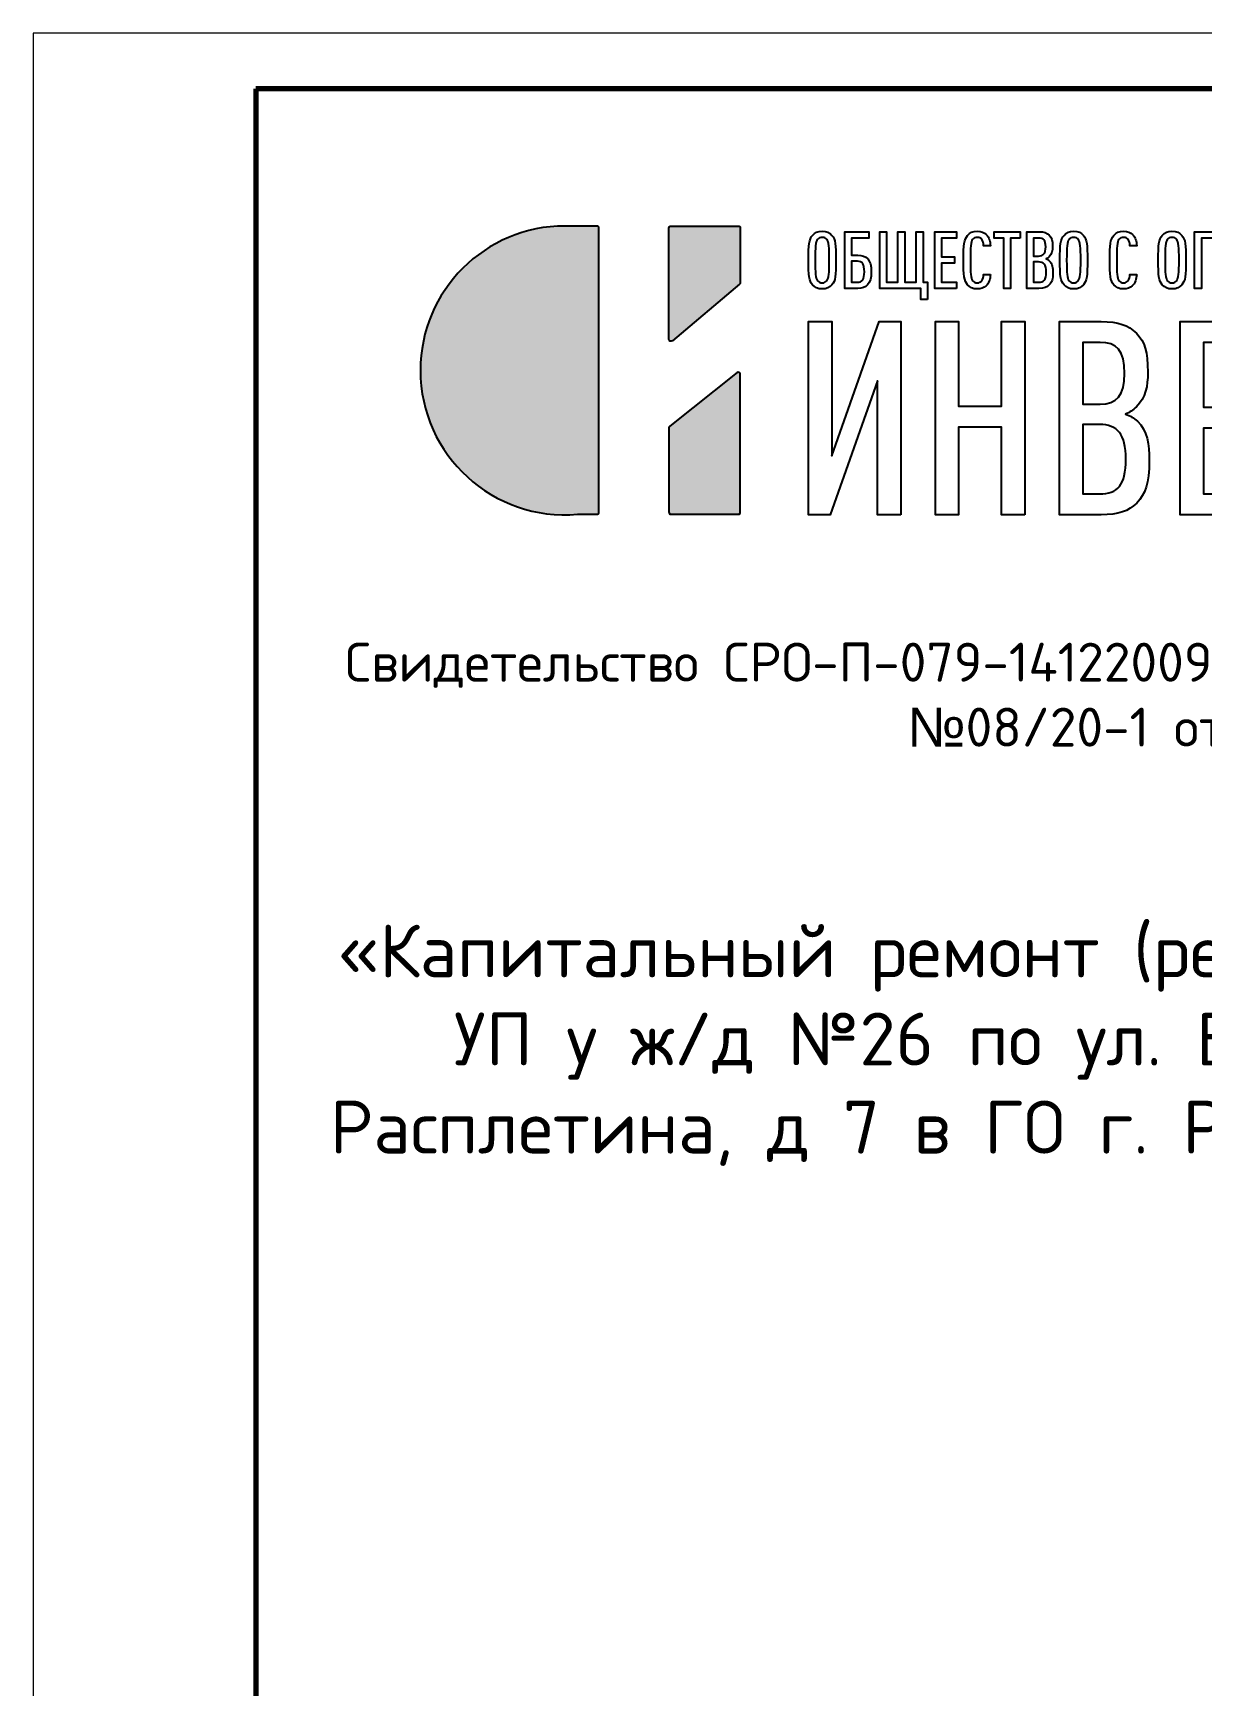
# Model space of a CAD drawing. Header units: millimetres. Extents: x -112426 to 8831, y 1218 to 38707.
# Drawn here: x 1442.4 to 1547.4, y 2418.9 to 2567.4 of the extents above; entities that cross this region are included whole.
import ezdxf

# ---------------------------------------------------------------- set-up
doc = ezdxf.new("R2010")
doc.units = ezdxf.units.MM
doc.layers.add('layer 1', color=7, linetype='Continuous')
doc.layers.add('Основной', color=1, linetype='Continuous', lineweight=60)
doc.layers.add('Размерный', color=4, linetype='Continuous', lineweight=30)
doc.styles.add('-ISOCPEUR-', font='isocpeur.ttf')

# ---------------------------------------------------------------- blocks, each defined once
blk = doc.blocks.new('Лого')
h = blk.add_hatch(color=151)
h.set_gradient(color1=(158, 191, 227), color2=(46, 54, 92), tint=1, name='HEMISPHERICAL')
edge = h.paths.add_edge_path()
edge.add_spline(control_points=[(0.349, 0.494), (-0.191, 0.447), (-0.657, 0.871), (-0.657, 1.415), (-0.657, 1.415), (-0.657, 1.925), (-0.243, 2.339), (0.267, 2.339), (0.267, 2.339), (0.267, 2.339), (0.471, 2.339), (0.471, 2.339), (0.471, 2.339), (0.479, 2.339), (0.485, 2.333), (0.485, 2.325), (0.485, 2.325), (0.485, 2.325), (0.485, 0.508), (0.485, 0.508), (0.485, 0.508), (0.485, 0.5), (0.479, 0.494), (0.471, 0.494), (0.471, 0.494), (0.471, 0.494), (0.35, 0.494), (0.35, 0.494), (0.35, 0.494), (0.35, 0.494), (0.349, 0.494), (0.349, 0.494)], knot_values=[0, 0, 0, 0, 0.111111, 0.111111, 0.111111, 0.111121, 0.222222, 0.222222, 0.222222, 0.222232, 0.333333, 0.333333, 0.333333, 0.333344, 0.444444, 0.444444, 0.444444, 0.444455, 0.555556, 0.555556, 0.555556, 0.555566, 0.666667, 0.666667, 0.666667, 0.666677, 0.777778, 0.777778, 0.777778, 0.777788, 1, 1, 1, 1], degree=3, periodic=0)
edge = h.paths.add_edge_path()
edge.add_spline(control_points=[(0.955, 1.604), (0.955, 1.604), (1.385, 1.966), (1.385, 1.966), (1.385, 1.966), (1.388, 1.969), (1.39, 1.972), (1.39, 1.976), (1.39, 1.976), (1.39, 1.976), (1.39, 2.325), (1.39, 2.325), (1.39, 2.325), (1.39, 2.333), (1.384, 2.339), (1.377, 2.339), (1.377, 2.339), (1.377, 2.339), (0.947, 2.339), (0.947, 2.339), (0.947, 2.339), (0.939, 2.339), (0.933, 2.333), (0.933, 2.325), (0.933, 2.325), (0.933, 2.325), (0.933, 1.614), (0.933, 1.614), (0.933, 1.614), (0.933, 1.609), (0.936, 1.604), (0.941, 1.602), (0.941, 1.602), (0.946, 1.6), (0.951, 1.601), (0.955, 1.604)], knot_values=[0, 0, 0, 0, 0.1, 0.1, 0.1, 0.10001, 0.2, 0.2, 0.2, 0.20001, 0.3, 0.3, 0.3, 0.30001, 0.4, 0.4, 0.4, 0.40001, 0.5, 0.5, 0.5, 0.50001, 0.6, 0.6, 0.6, 0.60001, 0.7, 0.7, 0.7, 0.70001, 0.8, 0.8, 0.8, 0.80001, 1, 1, 1, 1], degree=3, periodic=0)
edge = h.paths.add_edge_path()
edge.add_spline(control_points=[(0.938, 1.059), (0.938, 1.059), (1.369, 1.401), (1.369, 1.401), (1.369, 1.401), (1.373, 1.404), (1.378, 1.405), (1.383, 1.402), (1.383, 1.402), (1.387, 1.4), (1.39, 1.396), (1.39, 1.39), (1.39, 1.39), (1.39, 1.39), (1.39, 0.508), (1.39, 0.508), (1.39, 0.508), (1.39, 0.5), (1.384, 0.494), (1.377, 0.494), (1.377, 0.494), (1.377, 0.494), (0.947, 0.494), (0.947, 0.494), (0.947, 0.494), (0.939, 0.494), (0.933, 0.5), (0.933, 0.508), (0.933, 0.508), (0.933, 0.508), (0.933, 1.049), (0.933, 1.049), (0.933, 1.049), (0.933, 1.053), (0.935, 1.057), (0.938, 1.059)], knot_values=[0, 0, 0, 0, 0.1, 0.1, 0.1, 0.10001, 0.2, 0.2, 0.2, 0.20001, 0.3, 0.3, 0.3, 0.30001, 0.4, 0.4, 0.4, 0.40001, 0.5, 0.5, 0.5, 0.50001, 0.6, 0.6, 0.6, 0.60001, 0.7, 0.7, 0.7, 0.70001, 0.8, 0.8, 0.8, 0.80001, 1, 1, 1, 1], degree=3, periodic=0)
at = {"layer": 'layer 1', "color": 159}
for points, knots in [([(0.349, 0.494), (-0.191, 0.447), (-0.657, 0.871), (-0.657, 1.415), (-0.657, 1.415), (-0.657, 1.925), (-0.243, 2.339), (0.267, 2.339), (0.267, 2.339), (0.267, 2.339), (0.471, 2.339), (0.471, 2.339), (0.471, 2.339), (0.479, 2.339), (0.485, 2.333), (0.485, 2.325), (0.485, 2.325), (0.485, 2.325), (0.485, 0.508), (0.485, 0.508), (0.485, 0.508), (0.485, 0.5), (0.479, 0.494), (0.471, 0.494), (0.471, 0.494), (0.471, 0.494), (0.35, 0.494), (0.35, 0.494), (0.35, 0.494), (0.35, 0.494), (0.349, 0.494), (0.349, 0.494)], [0, 0, 0, 0, 0.111111, 0.111111, 0.111111, 0.111111, 0.222222, 0.222222, 0.222222, 0.222222, 0.333333, 0.333333, 0.333333, 0.333333, 0.444444, 0.444444, 0.444444, 0.444444, 0.555556, 0.555556, 0.555556, 0.555556, 0.666667, 0.666667, 0.666667, 0.666667, 0.777778, 0.777778, 0.777778, 0.777778, 1, 1, 1, 1]), ([(0.955, 1.604), (0.955, 1.604), (1.385, 1.966), (1.385, 1.966), (1.385, 1.966), (1.388, 1.969), (1.39, 1.972), (1.39, 1.976), (1.39, 1.976), (1.39, 1.976), (1.39, 2.325), (1.39, 2.325), (1.39, 2.325), (1.39, 2.333), (1.384, 2.339), (1.377, 2.339), (1.377, 2.339), (1.377, 2.339), (0.947, 2.339), (0.947, 2.339), (0.947, 2.339), (0.939, 2.339), (0.933, 2.333), (0.933, 2.325), (0.933, 2.325), (0.933, 2.325), (0.933, 1.614), (0.933, 1.614), (0.933, 1.614), (0.933, 1.609), (0.936, 1.604), (0.941, 1.602), (0.941, 1.602), (0.946, 1.6), (0.951, 1.601), (0.955, 1.604)], [0, 0, 0, 0, 0.1, 0.1, 0.1, 0.1, 0.2, 0.2, 0.2, 0.2, 0.3, 0.3, 0.3, 0.3, 0.4, 0.4, 0.4, 0.4, 0.5, 0.5, 0.5, 0.5, 0.6, 0.6, 0.6, 0.6, 0.7, 0.7, 0.7, 0.7, 0.8, 0.8, 0.8, 0.8, 1, 1, 1, 1]), ([(2.002, 2.121), (2.002, 2.221), (1.999, 2.253), (1.976, 2.279), (1.976, 2.279), (1.962, 2.295), (1.942, 2.306), (1.914, 2.306), (1.914, 2.306), (1.885, 2.306), (1.866, 2.295), (1.852, 2.279), (1.852, 2.279), (1.829, 2.253), (1.826, 2.221), (1.826, 2.121), (1.826, 2.121), (1.826, 2.021), (1.829, 1.988), (1.852, 1.962), (1.852, 1.962), (1.866, 1.946), (1.885, 1.936), (1.914, 1.936), (1.914, 1.936), (1.942, 1.936), (1.962, 1.946), (1.976, 1.962), (1.976, 1.962), (1.999, 1.988), (2.002, 2.021), (2.002, 2.121)], [0, 0, 0, 0, 0.111111, 0.111111, 0.111111, 0.111111, 0.222222, 0.222222, 0.222222, 0.222222, 0.333333, 0.333333, 0.333333, 0.333333, 0.444444, 0.444444, 0.444444, 0.444444, 0.555556, 0.555556, 0.555556, 0.555556, 0.666667, 0.666667, 0.666667, 0.666667, 0.777778, 0.777778, 0.777778, 0.777778, 1, 1, 1, 1]), ([(1.959, 2.121), (1.959, 2.035), (1.956, 2.006), (1.943, 1.989), (1.943, 1.989), (1.937, 1.981), (1.928, 1.975), (1.914, 1.975), (1.914, 1.975), (1.9, 1.975), (1.89, 1.981), (1.884, 1.989), (1.884, 1.989), (1.871, 2.006), (1.869, 2.035), (1.869, 2.121), (1.869, 2.121), (1.869, 2.207), (1.871, 2.235), (1.884, 2.253), (1.884, 2.253), (1.89, 2.261), (1.9, 2.266), (1.914, 2.266), (1.914, 2.266), (1.928, 2.266), (1.937, 2.261), (1.943, 2.253), (1.943, 2.253), (1.956, 2.235), (1.959, 2.207), (1.959, 2.121)], [0, 0, 0, 0, 0.111111, 0.111111, 0.111111, 0.111111, 0.222222, 0.222222, 0.222222, 0.222222, 0.333333, 0.333333, 0.333333, 0.333333, 0.444444, 0.444444, 0.444444, 0.444444, 0.555556, 0.555556, 0.555556, 0.555556, 0.666667, 0.666667, 0.666667, 0.666667, 0.777778, 0.777778, 0.777778, 0.777778, 1, 1, 1, 1]), ([(2.228, 2.046), (2.228, 2.126), (2.196, 2.152), (2.141, 2.152), (2.141, 2.152), (2.141, 2.152), (2.102, 2.152), (2.102, 2.152), (2.102, 2.152), (2.102, 2.152), (2.102, 2.262), (2.102, 2.262), (2.102, 2.262), (2.102, 2.262), (2.212, 2.262), (2.212, 2.262), (2.212, 2.262), (2.212, 2.262), (2.212, 2.302), (2.212, 2.302), (2.212, 2.302), (2.212, 2.302), (2.059, 2.302), (2.059, 2.302), (2.059, 2.302), (2.059, 2.302), (2.059, 1.94), (2.059, 1.94), (2.059, 1.94), (2.059, 1.94), (2.141, 1.94), (2.141, 1.94), (2.141, 1.94), (2.195, 1.94), (2.228, 1.966), (2.228, 2.046)], [0, 0, 0, 0, 0.1, 0.1, 0.1, 0.1, 0.2, 0.2, 0.2, 0.2, 0.3, 0.3, 0.3, 0.3, 0.4, 0.4, 0.4, 0.4, 0.5, 0.5, 0.5, 0.5, 0.6, 0.6, 0.6, 0.6, 0.7, 0.7, 0.7, 0.7, 0.8, 0.8, 0.8, 0.8, 1, 1, 1, 1]), ([(2.587, 1.868), (2.587, 1.868), (2.587, 1.979), (2.587, 1.979), (2.587, 1.979), (2.587, 1.979), (2.559, 1.979), (2.559, 1.979), (2.559, 1.979), (2.559, 1.979), (2.559, 2.302), (2.559, 2.302), (2.559, 2.302), (2.559, 2.302), (2.515, 2.302), (2.515, 2.302), (2.515, 2.302), (2.515, 2.302), (2.515, 1.979), (2.515, 1.979), (2.515, 1.979), (2.515, 1.979), (2.442, 1.979), (2.442, 1.979), (2.442, 1.979), (2.442, 1.979), (2.442, 2.302), (2.442, 2.302), (2.442, 2.302), (2.442, 2.302), (2.398, 2.302), (2.398, 2.302), (2.398, 2.302), (2.398, 2.302), (2.398, 1.979), (2.398, 1.979), (2.398, 1.979), (2.398, 1.979), (2.325, 1.979), (2.325, 1.979), (2.325, 1.979), (2.325, 1.979), (2.325, 2.302), (2.325, 2.302), (2.325, 2.302), (2.325, 2.302), (2.282, 2.302), (2.282, 2.302), (2.282, 2.302), (2.282, 2.302), (2.282, 1.94), (2.282, 1.94), (2.282, 1.94), (2.282, 1.94), (2.546, 1.94), (2.546, 1.94), (2.546, 1.94), (2.546, 1.94), (2.546, 1.868), (2.546, 1.868), (2.546, 1.868), (2.546, 1.868), (2.587, 1.868), (2.587, 1.868)], [0, 0, 0, 0, 0.058824, 0.058824, 0.058824, 0.058824, 0.117647, 0.117647, 0.117647, 0.117647, 0.176471, 0.176471, 0.176471, 0.176471, 0.235294, 0.235294, 0.235294, 0.235294, 0.294118, 0.294118, 0.294118, 0.294118, 0.352941, 0.352941, 0.352941, 0.352941, 0.411765, 0.411765, 0.411765, 0.411765, 0.470588, 0.470588, 0.470588, 0.470588, 0.529412, 0.529412, 0.529412, 0.529412, 0.588235, 0.588235, 0.588235, 0.588235, 0.647059, 0.647059, 0.647059, 0.647059, 0.705882, 0.705882, 0.705882, 0.705882, 0.764706, 0.764706, 0.764706, 0.764706, 0.823529, 0.823529, 0.823529, 0.823529, 0.882353, 0.882353, 0.882353, 0.882353, 1, 1, 1, 1]), ([(2.773, 1.94), (2.773, 1.94), (2.773, 1.979), (2.773, 1.979), (2.773, 1.979), (2.773, 1.979), (2.677, 1.979), (2.677, 1.979), (2.677, 1.979), (2.677, 1.979), (2.677, 2.102), (2.677, 2.102), (2.677, 2.102), (2.677, 2.102), (2.76, 2.102), (2.76, 2.102), (2.76, 2.102), (2.76, 2.102), (2.76, 2.141), (2.76, 2.141), (2.76, 2.141), (2.76, 2.141), (2.677, 2.141), (2.677, 2.141), (2.677, 2.141), (2.677, 2.141), (2.677, 2.262), (2.677, 2.262), (2.677, 2.262), (2.677, 2.262), (2.773, 2.262), (2.773, 2.262), (2.773, 2.262), (2.773, 2.262), (2.773, 2.302), (2.773, 2.302), (2.773, 2.302), (2.773, 2.302), (2.634, 2.302), (2.634, 2.302), (2.634, 2.302), (2.634, 2.302), (2.634, 1.94), (2.634, 1.94), (2.634, 1.94), (2.634, 1.94), (2.773, 1.94), (2.773, 1.94)], [0, 0, 0, 0, 0.076923, 0.076923, 0.076923, 0.076923, 0.153846, 0.153846, 0.153846, 0.153846, 0.230769, 0.230769, 0.230769, 0.230769, 0.307692, 0.307692, 0.307692, 0.307692, 0.384615, 0.384615, 0.384615, 0.384615, 0.461538, 0.461538, 0.461538, 0.461538, 0.538462, 0.538462, 0.538462, 0.538462, 0.615385, 0.615385, 0.615385, 0.615385, 0.692308, 0.692308, 0.692308, 0.692308, 0.769231, 0.769231, 0.769231, 0.769231, 0.846154, 0.846154, 0.846154, 0.846154, 1, 1, 1, 1]), ([(2.99, 2.029), (2.99, 2.029), (2.946, 2.029), (2.946, 2.029), (2.946, 2.029), (2.946, 2.014), (2.943, 1.998), (2.935, 1.988), (2.935, 1.988), (2.929, 1.981), (2.92, 1.975), (2.906, 1.975), (2.906, 1.975), (2.892, 1.975), (2.882, 1.981), (2.876, 1.989), (2.876, 1.989), (2.864, 2.006), (2.862, 2.035), (2.862, 2.121), (2.862, 2.121), (2.862, 2.207), (2.864, 2.235), (2.876, 2.253), (2.876, 2.253), (2.882, 2.261), (2.892, 2.266), (2.906, 2.266), (2.906, 2.266), (2.92, 2.266), (2.929, 2.261), (2.935, 2.254), (2.935, 2.254), (2.943, 2.243), (2.946, 2.228), (2.946, 2.213), (2.946, 2.213), (2.946, 2.213), (2.99, 2.213), (2.99, 2.213), (2.99, 2.213), (2.989, 2.242), (2.981, 2.268), (2.964, 2.284), (2.964, 2.284), (2.95, 2.298), (2.932, 2.306), (2.906, 2.306), (2.906, 2.306), (2.878, 2.306), (2.858, 2.295), (2.844, 2.279), (2.844, 2.279), (2.821, 2.252), (2.818, 2.221), (2.818, 2.121), (2.818, 2.121), (2.818, 2.021), (2.821, 1.99), (2.844, 1.962), (2.844, 1.962), (2.858, 1.946), (2.878, 1.936), (2.906, 1.936), (2.906, 1.936), (2.93, 1.936), (2.948, 1.943), (2.962, 1.956), (2.962, 1.956), (2.98, 1.972), (2.989, 1.999), (2.99, 2.029)], [0, 0, 0, 0, 0.052632, 0.052632, 0.052632, 0.052632, 0.105263, 0.105263, 0.105263, 0.105263, 0.157895, 0.157895, 0.157895, 0.157895, 0.210526, 0.210526, 0.210526, 0.210526, 0.263158, 0.263158, 0.263158, 0.263158, 0.315789, 0.315789, 0.315789, 0.315789, 0.368421, 0.368421, 0.368421, 0.368421, 0.421053, 0.421053, 0.421053, 0.421053, 0.473684, 0.473684, 0.473684, 0.473684, 0.526316, 0.526316, 0.526316, 0.526316, 0.578947, 0.578947, 0.578947, 0.578947, 0.631579, 0.631579, 0.631579, 0.631579, 0.684211, 0.684211, 0.684211, 0.684211, 0.736842, 0.736842, 0.736842, 0.736842, 0.789474, 0.789474, 0.789474, 0.789474, 0.842105, 0.842105, 0.842105, 0.842105, 0.894737, 0.894737, 0.894737, 0.894737, 1, 1, 1, 1]), ([(3.18, 2.262), (3.18, 2.262), (3.18, 2.302), (3.18, 2.302), (3.18, 2.302), (3.18, 2.302), (3.015, 2.302), (3.015, 2.302), (3.015, 2.302), (3.015, 2.302), (3.015, 2.262), (3.015, 2.262), (3.015, 2.262), (3.015, 2.262), (3.075, 2.262), (3.075, 2.262), (3.075, 2.262), (3.075, 2.262), (3.075, 1.94), (3.075, 1.94), (3.075, 1.94), (3.075, 1.94), (3.119, 1.94), (3.119, 1.94), (3.119, 1.94), (3.119, 1.94), (3.119, 2.262), (3.119, 2.262), (3.119, 2.262), (3.119, 2.262), (3.18, 2.262), (3.18, 2.262)], [0, 0, 0, 0, 0.111111, 0.111111, 0.111111, 0.111111, 0.222222, 0.222222, 0.222222, 0.222222, 0.333333, 0.333333, 0.333333, 0.333333, 0.444444, 0.444444, 0.444444, 0.444444, 0.555556, 0.555556, 0.555556, 0.555556, 0.666667, 0.666667, 0.666667, 0.666667, 0.777778, 0.777778, 0.777778, 0.777778, 1, 1, 1, 1]), ([(3.39, 2.041), (3.39, 2.072), (3.387, 2.097), (3.369, 2.115), (3.369, 2.115), (3.362, 2.121), (3.354, 2.126), (3.346, 2.128), (3.346, 2.128), (3.353, 2.131), (3.36, 2.136), (3.367, 2.142), (3.367, 2.142), (3.384, 2.159), (3.388, 2.181), (3.388, 2.207), (3.388, 2.207), (3.388, 2.246), (3.382, 2.263), (3.367, 2.28), (3.367, 2.28), (3.352, 2.295), (3.333, 2.302), (3.301, 2.302), (3.301, 2.302), (3.301, 2.302), (3.223, 2.302), (3.223, 2.302), (3.223, 2.302), (3.223, 2.302), (3.223, 1.94), (3.223, 1.94), (3.223, 1.94), (3.223, 1.94), (3.301, 1.94), (3.301, 1.94), (3.301, 1.94), (3.333, 1.94), (3.352, 1.946), (3.367, 1.962), (3.367, 1.962), (3.383, 1.978), (3.39, 1.998), (3.39, 2.041)], [0, 0, 0, 0, 0.083333, 0.083333, 0.083333, 0.083333, 0.166667, 0.166667, 0.166667, 0.166667, 0.25, 0.25, 0.25, 0.25, 0.333333, 0.333333, 0.333333, 0.333333, 0.416667, 0.416667, 0.416667, 0.416667, 0.5, 0.5, 0.5, 0.5, 0.583333, 0.583333, 0.583333, 0.583333, 0.666667, 0.666667, 0.666667, 0.666667, 0.75, 0.75, 0.75, 0.75, 0.833333, 0.833333, 0.833333, 0.833333, 1, 1, 1, 1]), ([(3.344, 2.205), (3.344, 2.163), (3.329, 2.147), (3.298, 2.147), (3.298, 2.147), (3.298, 2.147), (3.266, 2.147), (3.266, 2.147), (3.266, 2.147), (3.266, 2.147), (3.266, 2.262), (3.266, 2.262), (3.266, 2.262), (3.266, 2.262), (3.298, 2.262), (3.298, 2.262), (3.298, 2.262), (3.33, 2.262), (3.344, 2.248), (3.344, 2.205)], [0, 0, 0, 0, 0.166667, 0.166667, 0.166667, 0.166667, 0.333333, 0.333333, 0.333333, 0.333333, 0.5, 0.5, 0.5, 0.5, 0.666667, 0.666667, 0.666667, 0.666667, 1, 1, 1, 1]), ([(3.611, 2.121), (3.611, 2.221), (3.608, 2.253), (3.585, 2.279), (3.585, 2.279), (3.571, 2.295), (3.551, 2.306), (3.523, 2.306), (3.523, 2.306), (3.495, 2.306), (3.475, 2.295), (3.461, 2.279), (3.461, 2.279), (3.438, 2.253), (3.435, 2.221), (3.435, 2.121), (3.435, 2.121), (3.435, 2.021), (3.438, 1.988), (3.461, 1.962), (3.461, 1.962), (3.475, 1.946), (3.495, 1.936), (3.523, 1.936), (3.523, 1.936), (3.551, 1.936), (3.571, 1.946), (3.585, 1.962), (3.585, 1.962), (3.608, 1.988), (3.611, 2.021), (3.611, 2.121)], [0, 0, 0, 0, 0.111111, 0.111111, 0.111111, 0.111111, 0.222222, 0.222222, 0.222222, 0.222222, 0.333333, 0.333333, 0.333333, 0.333333, 0.444444, 0.444444, 0.444444, 0.444444, 0.555556, 0.555556, 0.555556, 0.555556, 0.666667, 0.666667, 0.666667, 0.666667, 0.777778, 0.777778, 0.777778, 0.777778, 1, 1, 1, 1]), ([(3.568, 2.121), (3.568, 2.035), (3.565, 2.006), (3.552, 1.989), (3.552, 1.989), (3.546, 1.981), (3.537, 1.975), (3.523, 1.975), (3.523, 1.975), (3.509, 1.975), (3.499, 1.981), (3.493, 1.989), (3.493, 1.989), (3.48, 2.006), (3.478, 2.035), (3.478, 2.121), (3.478, 2.121), (3.478, 2.207), (3.48, 2.235), (3.493, 2.253), (3.493, 2.253), (3.499, 2.261), (3.509, 2.266), (3.523, 2.266), (3.523, 2.266), (3.537, 2.266), (3.546, 2.261), (3.552, 2.253), (3.552, 2.253), (3.565, 2.235), (3.568, 2.207), (3.568, 2.121)], [0, 0, 0, 0, 0.111111, 0.111111, 0.111111, 0.111111, 0.222222, 0.222222, 0.222222, 0.222222, 0.333333, 0.333333, 0.333333, 0.333333, 0.444444, 0.444444, 0.444444, 0.444444, 0.555556, 0.555556, 0.555556, 0.555556, 0.666667, 0.666667, 0.666667, 0.666667, 0.777778, 0.777778, 0.777778, 0.777778, 1, 1, 1, 1]), ([(3.926, 2.029), (3.926, 2.029), (3.883, 2.029), (3.883, 2.029), (3.883, 2.029), (3.882, 2.014), (3.879, 1.998), (3.871, 1.988), (3.871, 1.988), (3.865, 1.981), (3.856, 1.975), (3.842, 1.975), (3.842, 1.975), (3.828, 1.975), (3.819, 1.981), (3.812, 1.989), (3.812, 1.989), (3.8, 2.006), (3.798, 2.035), (3.798, 2.121), (3.798, 2.121), (3.798, 2.207), (3.8, 2.235), (3.812, 2.253), (3.812, 2.253), (3.819, 2.261), (3.828, 2.266), (3.842, 2.266), (3.842, 2.266), (3.856, 2.266), (3.865, 2.261), (3.871, 2.254), (3.871, 2.254), (3.88, 2.243), (3.882, 2.228), (3.883, 2.213), (3.883, 2.213), (3.883, 2.213), (3.926, 2.213), (3.926, 2.213), (3.926, 2.213), (3.925, 2.242), (3.917, 2.268), (3.9, 2.284), (3.9, 2.284), (3.886, 2.298), (3.868, 2.306), (3.842, 2.306), (3.842, 2.306), (3.814, 2.306), (3.794, 2.295), (3.78, 2.279), (3.78, 2.279), (3.757, 2.252), (3.754, 2.221), (3.754, 2.121), (3.754, 2.121), (3.754, 2.021), (3.757, 1.99), (3.78, 1.962), (3.78, 1.962), (3.794, 1.946), (3.814, 1.936), (3.842, 1.936), (3.842, 1.936), (3.866, 1.936), (3.884, 1.943), (3.898, 1.956), (3.898, 1.956), (3.916, 1.972), (3.925, 1.999), (3.926, 2.029)], [0, 0, 0, 0, 0.052632, 0.052632, 0.052632, 0.052632, 0.105263, 0.105263, 0.105263, 0.105263, 0.157895, 0.157895, 0.157895, 0.157895, 0.210526, 0.210526, 0.210526, 0.210526, 0.263158, 0.263158, 0.263158, 0.263158, 0.315789, 0.315789, 0.315789, 0.315789, 0.368421, 0.368421, 0.368421, 0.368421, 0.421053, 0.421053, 0.421053, 0.421053, 0.473684, 0.473684, 0.473684, 0.473684, 0.526316, 0.526316, 0.526316, 0.526316, 0.578947, 0.578947, 0.578947, 0.578947, 0.631579, 0.631579, 0.631579, 0.631579, 0.684211, 0.684211, 0.684211, 0.684211, 0.736842, 0.736842, 0.736842, 0.736842, 0.789474, 0.789474, 0.789474, 0.789474, 0.842105, 0.842105, 0.842105, 0.842105, 0.894737, 0.894737, 0.894737, 0.894737, 1, 1, 1, 1]), ([(4.241, 2.121), (4.241, 2.221), (4.238, 2.253), (4.214, 2.279), (4.214, 2.279), (4.2, 2.295), (4.181, 2.306), (4.152, 2.306), (4.152, 2.306), (4.124, 2.306), (4.105, 2.295), (4.09, 2.279), (4.09, 2.279), (4.067, 2.253), (4.064, 2.221), (4.064, 2.121), (4.064, 2.121), (4.064, 2.021), (4.067, 1.988), (4.09, 1.962), (4.09, 1.962), (4.105, 1.946), (4.124, 1.936), (4.152, 1.936), (4.152, 1.936), (4.181, 1.936), (4.2, 1.946), (4.214, 1.962), (4.214, 1.962), (4.238, 1.988), (4.241, 2.021), (4.241, 2.121)], [0, 0, 0, 0, 0.111111, 0.111111, 0.111111, 0.111111, 0.222222, 0.222222, 0.222222, 0.222222, 0.333333, 0.333333, 0.333333, 0.333333, 0.444444, 0.444444, 0.444444, 0.444444, 0.555556, 0.555556, 0.555556, 0.555556, 0.666667, 0.666667, 0.666667, 0.666667, 0.777778, 0.777778, 0.777778, 0.777778, 1, 1, 1, 1]), ([(4.197, 2.121), (4.197, 2.035), (4.194, 2.006), (4.182, 1.989), (4.182, 1.989), (4.176, 1.981), (4.167, 1.975), (4.152, 1.975), (4.152, 1.975), (4.138, 1.975), (4.128, 1.981), (4.122, 1.989), (4.122, 1.989), (4.11, 2.006), (4.108, 2.035), (4.108, 2.121), (4.108, 2.121), (4.108, 2.207), (4.11, 2.235), (4.122, 2.253), (4.122, 2.253), (4.128, 2.261), (4.138, 2.266), (4.152, 2.266), (4.152, 2.266), (4.167, 2.266), (4.176, 2.261), (4.182, 2.253), (4.182, 2.253), (4.194, 2.235), (4.197, 2.207), (4.197, 2.121)], [0, 0, 0, 0, 0.111111, 0.111111, 0.111111, 0.111111, 0.222222, 0.222222, 0.222222, 0.222222, 0.333333, 0.333333, 0.333333, 0.333333, 0.444444, 0.444444, 0.444444, 0.444444, 0.555556, 0.555556, 0.555556, 0.555556, 0.666667, 0.666667, 0.666667, 0.666667, 0.777778, 0.777778, 0.777778, 0.777778, 1, 1, 1, 1]), ([(4.434, 2.262), (4.434, 2.262), (4.434, 2.302), (4.434, 2.302), (4.434, 2.302), (4.434, 2.302), (4.297, 2.302), (4.297, 2.302), (4.297, 2.302), (4.297, 2.302), (4.297, 1.94), (4.297, 1.94), (4.297, 1.94), (4.297, 1.94), (4.341, 1.94), (4.341, 1.94), (4.341, 1.94), (4.341, 1.94), (4.341, 2.262), (4.341, 2.262), (4.341, 2.262), (4.341, 2.262), (4.434, 2.262), (4.434, 2.262)], [0, 0, 0, 0, 0.142857, 0.142857, 0.142857, 0.142857, 0.285714, 0.285714, 0.285714, 0.285714, 0.428571, 0.428571, 0.428571, 0.428571, 0.571429, 0.571429, 0.571429, 0.571429, 0.714286, 0.714286, 0.714286, 0.714286, 1, 1, 1, 1]), ([(2.184, 2.046), (2.184, 1.997), (2.169, 1.979), (2.14, 1.979), (2.14, 1.979), (2.14, 1.979), (2.102, 1.979), (2.102, 1.979), (2.102, 1.979), (2.102, 1.979), (2.102, 2.113), (2.102, 2.113), (2.102, 2.113), (2.102, 2.113), (2.14, 2.113), (2.14, 2.113), (2.14, 2.113), (2.169, 2.113), (2.184, 2.095), (2.184, 2.046)], [0, 0, 0, 0, 0.166667, 0.166667, 0.166667, 0.166667, 0.333333, 0.333333, 0.333333, 0.333333, 0.5, 0.5, 0.5, 0.5, 0.666667, 0.666667, 0.666667, 0.666667, 1, 1, 1, 1]), ([(3.347, 2.044), (3.347, 1.994), (3.331, 1.979), (3.298, 1.979), (3.298, 1.979), (3.298, 1.979), (3.266, 1.979), (3.266, 1.979), (3.266, 1.979), (3.266, 1.979), (3.266, 2.109), (3.266, 2.109), (3.266, 2.109), (3.266, 2.109), (3.298, 2.109), (3.298, 2.109), (3.298, 2.109), (3.33, 2.109), (3.347, 2.091), (3.347, 2.044)], [0, 0, 0, 0, 0.166667, 0.166667, 0.166667, 0.166667, 0.333333, 0.333333, 0.333333, 0.333333, 0.5, 0.5, 0.5, 0.5, 0.666667, 0.666667, 0.666667, 0.666667, 1, 1, 1, 1]), ([(2.416, 0.491), (2.416, 0.491), (2.416, 1.727), (2.416, 1.727), (2.416, 1.727), (2.416, 1.727), (2.279, 1.727), (2.279, 1.727), (2.279, 1.727), (2.279, 1.727), (1.975, 0.868), (1.975, 0.868), (1.975, 0.868), (1.975, 0.868), (1.975, 1.727), (1.975, 1.727), (1.975, 1.727), (1.975, 1.727), (1.826, 1.727), (1.826, 1.727), (1.826, 1.727), (1.826, 1.727), (1.826, 0.491), (1.826, 0.491), (1.826, 0.491), (1.826, 0.491), (1.965, 0.491), (1.965, 0.491), (1.965, 0.491), (1.965, 0.491), (2.267, 1.349), (2.267, 1.349), (2.267, 1.349), (2.267, 1.349), (2.267, 0.491), (2.267, 0.491), (2.267, 0.491), (2.267, 0.491), (2.416, 0.491), (2.416, 0.491)], [0, 0, 0, 0, 0.090909, 0.090909, 0.090909, 0.090909, 0.181818, 0.181818, 0.181818, 0.181818, 0.272727, 0.272727, 0.272727, 0.272727, 0.363636, 0.363636, 0.363636, 0.363636, 0.454545, 0.454545, 0.454545, 0.454545, 0.545455, 0.545455, 0.545455, 0.545455, 0.636364, 0.636364, 0.636364, 0.636364, 0.727273, 0.727273, 0.727273, 0.727273, 0.818182, 0.818182, 0.818182, 0.818182, 1, 1, 1, 1]), ([(3.211, 0.491), (3.211, 0.491), (3.211, 1.727), (3.211, 1.727), (3.211, 1.727), (3.211, 1.727), (3.062, 1.727), (3.062, 1.727), (3.062, 1.727), (3.062, 1.727), (3.062, 1.187), (3.062, 1.187), (3.062, 1.187), (3.062, 1.187), (2.787, 1.187), (2.787, 1.187), (2.787, 1.187), (2.787, 1.187), (2.787, 1.727), (2.787, 1.727), (2.787, 1.727), (2.787, 1.727), (2.638, 1.727), (2.638, 1.727), (2.638, 1.727), (2.638, 1.727), (2.638, 0.491), (2.638, 0.491), (2.638, 0.491), (2.638, 0.491), (2.787, 0.491), (2.787, 0.491), (2.787, 0.491), (2.787, 0.491), (2.787, 1.052), (2.787, 1.052), (2.787, 1.052), (2.787, 1.052), (3.062, 1.052), (3.062, 1.052), (3.062, 1.052), (3.062, 1.052), (3.062, 0.491), (3.062, 0.491), (3.062, 0.491), (3.062, 0.491), (3.211, 0.491), (3.211, 0.491)], [0, 0, 0, 0, 0.076923, 0.076923, 0.076923, 0.076923, 0.153846, 0.153846, 0.153846, 0.153846, 0.230769, 0.230769, 0.230769, 0.230769, 0.307692, 0.307692, 0.307692, 0.307692, 0.384615, 0.384615, 0.384615, 0.384615, 0.461538, 0.461538, 0.461538, 0.461538, 0.538462, 0.538462, 0.538462, 0.538462, 0.615385, 0.615385, 0.615385, 0.615385, 0.692308, 0.692308, 0.692308, 0.692308, 0.769231, 0.769231, 0.769231, 0.769231, 0.846154, 0.846154, 0.846154, 0.846154, 1, 1, 1, 1]), ([(4.006, 0.839), (4.006, 0.944), (3.995, 1.028), (3.931, 1.09), (3.931, 1.09), (3.91, 1.109), (3.883, 1.127), (3.855, 1.135), (3.855, 1.135), (3.879, 1.146), (3.903, 1.161), (3.924, 1.182), (3.924, 1.182), (3.985, 1.241), (3.997, 1.314), (3.997, 1.403), (3.997, 1.403), (3.997, 1.536), (3.978, 1.597), (3.924, 1.653), (3.924, 1.653), (3.874, 1.705), (3.808, 1.727), (3.699, 1.727), (3.699, 1.727), (3.699, 1.727), (3.433, 1.727), (3.433, 1.727), (3.433, 1.727), (3.433, 1.727), (3.433, 0.491), (3.433, 0.491), (3.433, 0.491), (3.433, 0.491), (3.699, 0.491), (3.699, 0.491), (3.699, 0.491), (3.808, 0.491), (3.876, 0.514), (3.926, 0.566), (3.926, 0.566), (3.982, 0.623), (4.006, 0.689), (4.006, 0.839)], [0, 0, 0, 0, 0.083333, 0.083333, 0.083333, 0.083333, 0.166667, 0.166667, 0.166667, 0.166667, 0.25, 0.25, 0.25, 0.25, 0.333333, 0.333333, 0.333333, 0.333333, 0.416667, 0.416667, 0.416667, 0.416667, 0.5, 0.5, 0.5, 0.5, 0.583333, 0.583333, 0.583333, 0.583333, 0.666667, 0.666667, 0.666667, 0.666667, 0.75, 0.75, 0.75, 0.75, 0.833333, 0.833333, 0.833333, 0.833333, 1, 1, 1, 1]), ([(4.681, 0.491), (4.681, 0.491), (4.681, 0.625), (4.681, 0.625), (4.681, 0.625), (4.681, 0.625), (4.353, 0.625), (4.353, 0.625), (4.353, 0.625), (4.353, 0.625), (4.353, 1.045), (4.353, 1.045), (4.353, 1.045), (4.353, 1.045), (4.636, 1.045), (4.636, 1.045), (4.636, 1.045), (4.636, 1.045), (4.636, 1.179), (4.636, 1.179), (4.636, 1.179), (4.636, 1.179), (4.353, 1.179), (4.353, 1.179), (4.353, 1.179), (4.353, 1.179), (4.353, 1.594), (4.353, 1.594), (4.353, 1.594), (4.353, 1.594), (4.681, 1.594), (4.681, 1.594), (4.681, 1.594), (4.681, 1.594), (4.681, 1.727), (4.681, 1.727), (4.681, 1.727), (4.681, 1.727), (4.204, 1.727), (4.204, 1.727), (4.204, 1.727), (4.204, 1.727), (4.204, 0.491), (4.204, 0.491), (4.204, 0.491), (4.204, 0.491), (4.681, 0.491), (4.681, 0.491)], [0, 0, 0, 0, 0.076923, 0.076923, 0.076923, 0.076923, 0.153846, 0.153846, 0.153846, 0.153846, 0.230769, 0.230769, 0.230769, 0.230769, 0.307692, 0.307692, 0.307692, 0.307692, 0.384615, 0.384615, 0.384615, 0.384615, 0.461538, 0.461538, 0.461538, 0.461538, 0.538462, 0.538462, 0.538462, 0.538462, 0.615385, 0.615385, 0.615385, 0.615385, 0.692308, 0.692308, 0.692308, 0.692308, 0.769231, 0.769231, 0.769231, 0.769231, 0.846154, 0.846154, 0.846154, 0.846154, 1, 1, 1, 1]), ([(3.848, 1.396), (3.848, 1.255), (3.798, 1.198), (3.692, 1.198), (3.692, 1.198), (3.692, 1.198), (3.582, 1.198), (3.582, 1.198), (3.582, 1.198), (3.582, 1.198), (3.582, 1.594), (3.582, 1.594), (3.582, 1.594), (3.582, 1.594), (3.692, 1.594), (3.692, 1.594), (3.692, 1.594), (3.799, 1.594), (3.848, 1.545), (3.848, 1.396)], [0, 0, 0, 0, 0.166667, 0.166667, 0.166667, 0.166667, 0.333333, 0.333333, 0.333333, 0.333333, 0.5, 0.5, 0.5, 0.5, 0.666667, 0.666667, 0.666667, 0.666667, 1, 1, 1, 1]), ([(0.938, 1.059), (0.938, 1.059), (1.369, 1.401), (1.369, 1.401), (1.369, 1.401), (1.373, 1.404), (1.378, 1.405), (1.383, 1.402), (1.383, 1.402), (1.387, 1.4), (1.39, 1.396), (1.39, 1.39), (1.39, 1.39), (1.39, 1.39), (1.39, 0.508), (1.39, 0.508), (1.39, 0.508), (1.39, 0.5), (1.384, 0.494), (1.377, 0.494), (1.377, 0.494), (1.377, 0.494), (0.947, 0.494), (0.947, 0.494), (0.947, 0.494), (0.939, 0.494), (0.933, 0.5), (0.933, 0.508), (0.933, 0.508), (0.933, 0.508), (0.933, 1.049), (0.933, 1.049), (0.933, 1.049), (0.933, 1.053), (0.935, 1.057), (0.938, 1.059)], [0, 0, 0, 0, 0.1, 0.1, 0.1, 0.1, 0.2, 0.2, 0.2, 0.2, 0.3, 0.3, 0.3, 0.3, 0.4, 0.4, 0.4, 0.4, 0.5, 0.5, 0.5, 0.5, 0.6, 0.6, 0.6, 0.6, 0.7, 0.7, 0.7, 0.7, 0.8, 0.8, 0.8, 0.8, 1, 1, 1, 1]), ([(3.857, 0.847), (3.857, 0.677), (3.803, 0.625), (3.69, 0.625), (3.69, 0.625), (3.69, 0.625), (3.582, 0.625), (3.582, 0.625), (3.582, 0.625), (3.582, 0.625), (3.582, 1.069), (3.582, 1.069), (3.582, 1.069), (3.582, 1.069), (3.69, 1.069), (3.69, 1.069), (3.69, 1.069), (3.801, 1.069), (3.857, 1.007), (3.857, 0.847)], [0, 0, 0, 0, 0.166667, 0.166667, 0.166667, 0.166667, 0.333333, 0.333333, 0.333333, 0.333333, 0.5, 0.5, 0.5, 0.5, 0.666667, 0.666667, 0.666667, 0.666667, 1, 1, 1, 1])]:
    blk.add_open_spline(points, degree=3, knots=knots, dxfattribs=at)

msp = doc.modelspace()

# ---------------------------------------------------------------- linework, layer by layer
at = {"layer": 'Основной', "color": 7, "lineweight": 70}
for p, q in [((1647.372, 2562.428), (1462.372, 2562.428)), ((1462.372, 2562.428), (1462.372, 2275.428))]:
    msp.add_line(p, q, dxfattribs=at)
at = {"layer": 'Размерный', "color": 7, "lineweight": 20}
for p, q in [((1442.372, 2567.428), (1442.372, 2270.428)), ((1442.372, 2567.428), (1442.372, 2270.428)), ((1652.372, 2567.428), (1442.372, 2567.428))]:
    msp.add_line(p, q, dxfattribs=at)

# ---------------------------------------------------------------- block references
at = {"xscale": 14.03940509185902, "yscale": 14.03940509185902, "zscale": 14.03940509185902}
msp.add_blockref('Лого', (1486.391, 2517.255), dxfattribs=at)

# ---------------------------------------------------------------- texts
at = {"layer": 'Размерный', "color": 7, "lineweight": 30, "insert": (1462.372, 2512.656), "char_height": 3.5, "attachment_point": 1, "style": '-ISOCPEUR-'}
msp.add_mtext_dynamic_manual_height_columns('\\pxi1.2952,l1,t2.2952;Свидетельство СРО-П-079-14122009 на основании Решения Совета Ассоциации \\P\\pxi15.722,l1,t16.722;{\\fArial|b0|i0|c204|p34;№}08/20-1 от "20" августа 2018 г.', width=185, gutter_width=12.5, heights=[11.068], dxfattribs=at)
at = {"layer": 'Размерный', "color": 7, "lineweight": 30, "insert": (1554.872, 2487.344), "char_height": 4.75, "width": 185, "attachment_point": 2, "style": '-ISOCPEUR-'}
msp.add_mtext('\\pxi1.28618;«Капитальный ремонт (реконструкция) тепловых сетей от УП у ж/д №26 по ул. Б. Новикова до ТК-8018 ул. Расплетина, д 7 в ГО г. Рыбинск Ярославской области».', dxfattribs=at)

doc.saveas('drawing.dxf')
